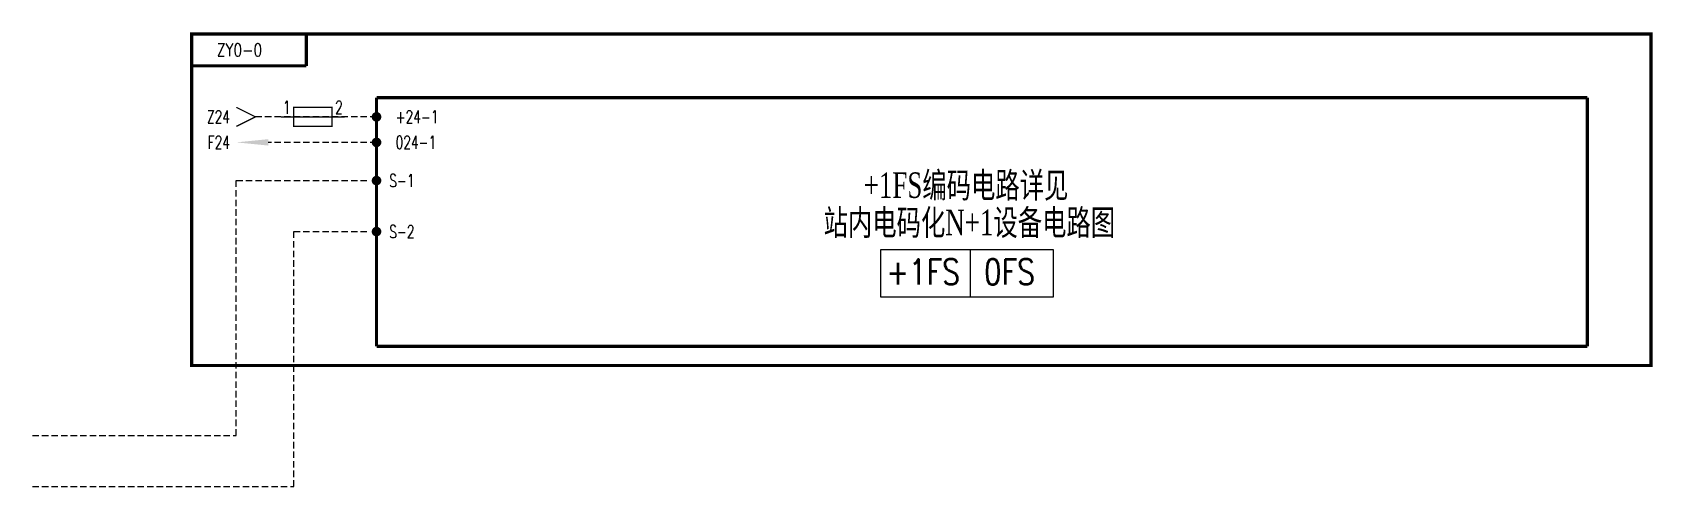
# Model space of a CAD drawing. Header units: millimetres. Extents: x 0 to 254, y -8 to 63.
import ezdxf
from ezdxf.enums import TextEntityAlignment as Align

# ---------------------------------------------------------------- set-up
doc = ezdxf.new("R2010")
doc.units = ezdxf.units.MM
doc.linetypes.add('DASHEDX2', pattern=[1.5, 1, -0.5])
doc.styles.add('CHINESE', font='TIMES.TTF', dxfattribs={"width": 0.7})
doc.styles.get("Standard").update_dxf_attribs({"font": 'txt.shx', "bigfont": 'hztxt.shx'})

msp = doc.modelspace()

# ---------------------------------------------------------------- linework, layer by layer
at = {"color": 7, "linetype": 'DASHEDX2'}
for p, q in [((32, 0), (32, 40)), ((41, -8), (41, 32))]:
    msp.add_line(p, q, dxfattribs=at)
at = {"color": 7}
for p, q in [((54, 40), (54, 40)), ((54, 32), (54, 32)), ((133.16, 21.69), (133.16, 29.19)), ((133.16, 29.19), (160.16, 29.19)), ((147.16, 29.19), (147.16, 21.69)), ((160.16, 29.19), (160.16, 21.69)), ((160.16, 21.69), (133.16, 21.69))]:
    msp.add_line(p, q, dxfattribs=at)
for points, const_width in [([(25, 63), (43, 63), (43, 58)], 0.5), ([(25, 63), (25, 58), (43, 58)], 0.5), ([(25, 63), (25, 11), (254, 11), (254, 63), (25, 63)], 0.2), ([(32, 48.5), (35, 50), (32, 51.5)], 0.2), ([(39, 50), (49, 50)], 0.2)]:
    msp.add_lwpolyline(points, dxfattribs=dict(at, const_width=const_width))
for points, const_width in [([(254, 63), (254, 11), (25, 11), (25, 63)], 0.5), ([(44, 51.5), (41, 51.5), (41, 48.5), (47, 48.5), (47, 51.5)], 0.2)]:
    msp.add_lwpolyline(points, close=True, dxfattribs=dict(at, const_width=const_width))
at = {"color": 7, "linetype": 'DASHEDX2', "const_width": 0.5}
for points in [[(244, 53), (54, 53)], [(54, 14), (54, 53)], [(244, 14), (244, 53)], [(244, 14), (54, 14)]]:
    msp.add_lwpolyline(points, dxfattribs=at)
at = {"color": 7, "linetype": 'DASHEDX2'}
for points in [[(54, 50), (35, 50)], [(54, 46), (37, 46)], [(32, 40), (53, 40)], [(41, 32), (53, 32)], [(0, 0), (32, 0)], [(0, -8), (41, -8)]]:
    msp.add_lwpolyline(points, dxfattribs=at)
at = {"color": 7, "const_width": 0.75}
for points in [[(54.38, 50, -1), (53.62, 50, -1)], [(54.38, 46, -1), (53.62, 46, -1)], [(53.62, 40, 1), (54.38, 40, 1)], [(53.62, 32, 1), (54.38, 32, 1)]]:
    msp.add_lwpolyline(points, format="xyb", close=True, dxfattribs=at)
at = {"color": 7}
msp.add_solid([(37, 46.5), (37, 45.5), (32, 46)], dxfattribs=at)

# ---------------------------------------------------------------- texts
at = {"color": 3, "width": 0.8}
msp.add_text('ZY0-0', height=2, dxfattribs=at).set_placement((32.5, 60.5), align=Align.MIDDLE)
at = {"color": 7, "width": 0.7}
for s, p in [('Z24', (31, 49)), ('1', (40.5, 50.5)), ('F24', (31, 45))]:
    msp.add_text(s, height=2, dxfattribs=at).set_placement(p, align=Align.RIGHT)
msp.add_text('2', height=2, dxfattribs=at).set_placement((47.5, 50.5))
for s, p in [('+24-1', (57, 50)), ('024-1', (57, 46)), ('S-1', (56, 40)), ('S-2', (56, 32))]:
    msp.add_text(s, height=2, dxfattribs=at).set_placement(p, align=Align.MIDDLE_LEFT)
at = {"color": 7, "style": 'CHINESE', "width": 0.7}
for s, p in [('+1FS编码电路详见', (130.45, 37.29)), ('站内电码化N+1设备电路图', (124.16, 31.44))]:
    msp.add_text(s, height=4, dxfattribs=at).set_placement(p)
at = {"color": 7, "width": 0.8}
msp.add_text('+1FS', height=4, dxfattribs=at).set_placement((139.76, 23.69), align=Align.CENTER)
at = {"color": 3, "width": 0.8}
msp.add_text('0FS', height=4, dxfattribs=at).set_placement((153.32, 23.69), align=Align.CENTER)

doc.saveas('drawing.dxf')
